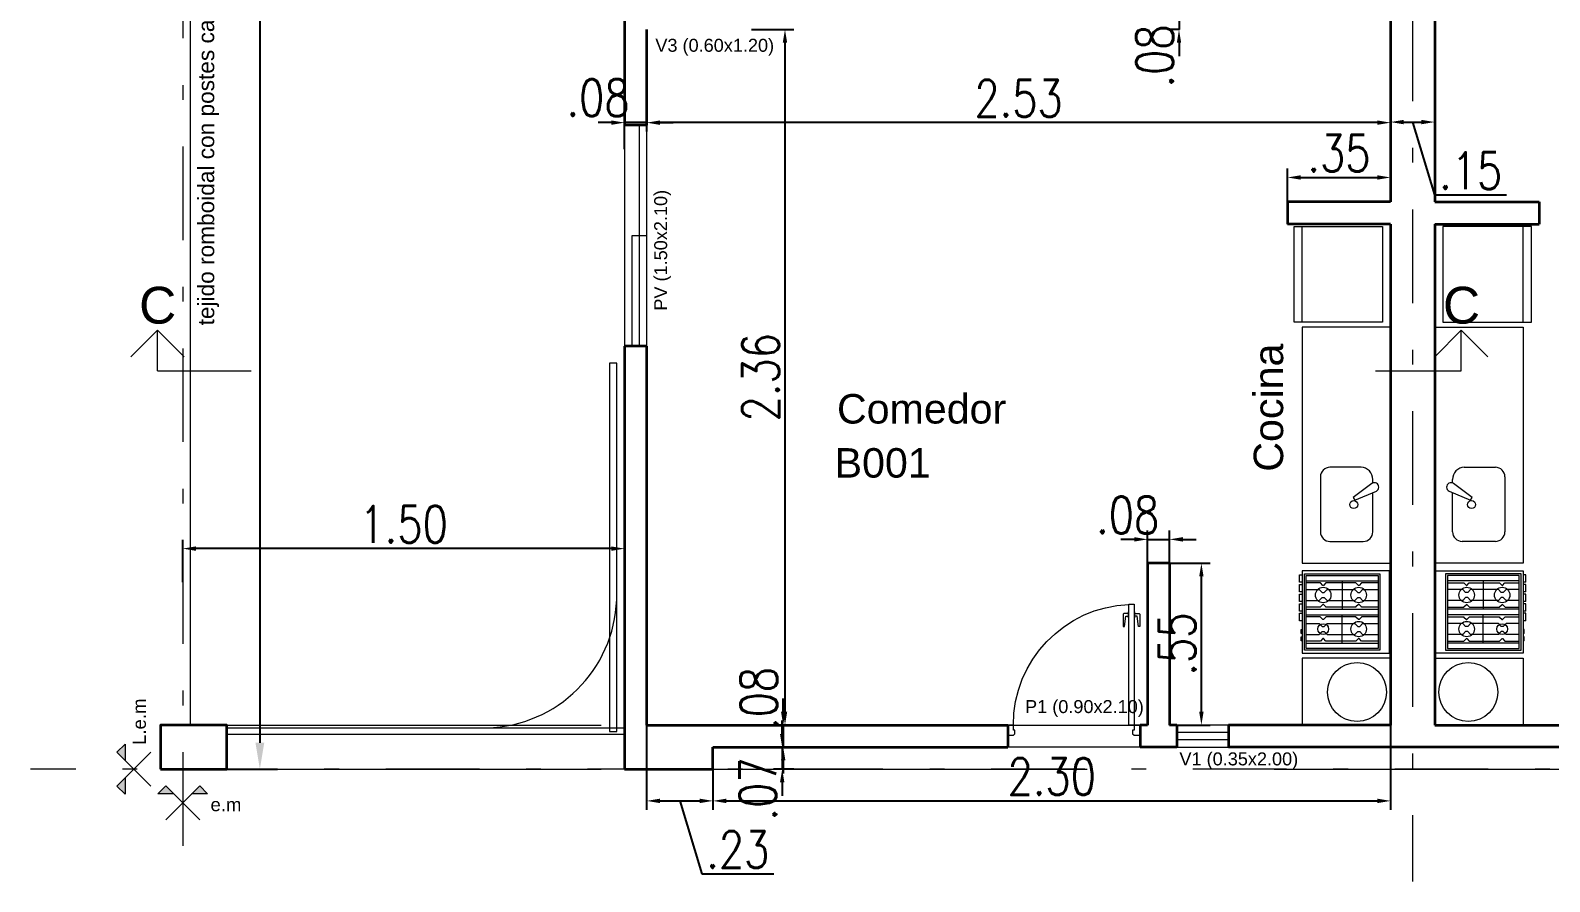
# Model space of a CAD drawing. Header units: millimetres. Extents: x 2761 to 3221, y 1635 to 1962.
# Drawn here: x 2890.66 to 2900.97, y 1915.06 to 1920.84 of the extents above; entities that cross this region are included whole.
import ezdxf

# ---------------------------------------------------------------- set-up
doc = ezdxf.new("R2010")
doc.units = ezdxf.units.MM
for name, pattern in [('ACAD_ISO10W100', [18, 12, -3, 0, -3]), ('DASHDOT', [25.4, 12.7, -6.35, 0, -6.35]), ('DASHED', [19.05, 12.7, -6.35])]:
    doc.linetypes.add(name, pattern=pattern)
doc.layers.get('Defpoints').update_dxf_attribs({"lineweight": 5})
for name, color, linetype, lineweight in [('Aberturas', 239, 'Continuous', 18), ('Artefacctos', 249, 'Continuous', 20), ('Cotas', 8, 'Continuous', 15), ('Detalles', 3, 'Continuous', 15), ('Ejes', 3, 'DASHDOT', 13), ('Muros', 6, 'Continuous', 50), ('Proyecciones', 249, 'DASHED', 0), ('Textos', 3, 'Continuous', 9)]:
    doc.layers.add(name, color=color, linetype=linetype, lineweight=lineweight)
doc.styles.add('cotas', font='romans.shx', dxfattribs={"width": 0.8})
doc.styles.get("Standard").update_dxf_attribs({"font": 'arial.ttf'})
doc.dimstyles.new('Esc 1-100', dxfattribs={"dimtxt": 0.2, "dimasz": 0.18, "dimexe": 0.12, "dimexo": 0, "dimgap": 0.08, "dimtad": 1, "dimzin": 4, "dimdsep": 46, "dimtxsty": 'cotas', "dimcen": 2.5, "dimclrd": 7, "dimclre": 7, "dimclrt": 256, "dimaunit": 1, "dimadec": 3, "dimazin": 0, "dimtfac": 1, "dimtmove": 1, "dimatfit": 3, "dimfxl": 0.12, "dimarcsym": 0})
doc.dimstyles.new('Esc 1-50', dxfattribs={"dimtxt": 0.25, "dimasz": 0.09, "dimexe": 0.06, "dimexo": 0, "dimgap": 0.04, "dimtad": 1, "dimlfac": 0.5, "dimzin": 4, "dimdsep": 46, "dimtxsty": 'cotas', "dimcen": 2.5, "dimclrd": 7, "dimclre": 7, "dimclrt": 256, "dimaunit": 1, "dimadec": 0, "dimazin": 0, "dimtfac": 1, "dimtmove": 1, "dimatfit": 3, "dimfxl": 0.06, "dimarcsym": 0})

# ---------------------------------------------------------------- blocks, each defined once
blk = doc.blocks.new('*D19')
at = {"layer": 'Cotas', "color": 7, "lineweight": -2, "transparency": 16777216}
for p, q in [((2899.89, 1920.833), (2899.89, 1920.153)), ((2894.84, 1920.367), (2894.84, 1920.153)), ((2899.8, 1920.213), (2894.93, 1920.213))]:
    blk.add_line(p, q, dxfattribs=at)
at = {"layer": 'Cotas', "color": 7, "transparency": 16777216}
for points in [[(2894.93, 1920.228), (2894.93, 1920.198), (2894.84, 1920.213)], [(2899.8, 1920.228), (2899.8, 1920.198), (2899.89, 1920.213)]]:
    blk.add_solid(points, dxfattribs=at)
at = {"layer": 'Defpoints', "color": 0, "transparency": 16777216}
for p in [(2899.89, 1920.833), (2894.84, 1920.367), (2894.84, 1920.213)]:
    blk.add_point(p, dxfattribs=at)
at = {"layer": 'Cotas', "transparency": 16777216, "insert": (2897.365, 1920.378), "char_height": 0.25, "attachment_point": 5, "style": 'cotas'}
blk.add_mtext('2.53', dxfattribs=at)
blk = doc.blocks.new('*D20')
at = {"layer": 'Cotas', "color": 7, "lineweight": -2, "transparency": 16777216}
for p, q in [((2895.551, 1920.845), (2895.839, 1920.845)), ((2895.779, 1920.755), (2895.779, 1916.215)), ((2894.84, 1916.125), (2895.839, 1916.125))]:
    blk.add_line(p, q, dxfattribs=at)
at = {"layer": 'Cotas', "color": 7, "transparency": 16777216}
for points in [[(2895.764, 1920.755), (2895.794, 1920.755), (2895.779, 1920.845)], [(2895.764, 1916.215), (2895.794, 1916.215), (2895.779, 1916.125)]]:
    blk.add_solid(points, dxfattribs=at)
at = {"layer": 'Defpoints', "color": 0, "transparency": 16777216}
for p in [(2895.551, 1920.845), (2894.84, 1916.125), (2895.779, 1916.125)]:
    blk.add_point(p, dxfattribs=at)
at = {"layer": 'Cotas', "transparency": 16777216, "insert": (2895.614, 1918.485), "char_height": 0.25, "attachment_point": 5, "rotation": 90, "style": 'cotas'}
blk.add_mtext('2.36', dxfattribs=at)
blk = doc.blocks.new('P82i')
at = {"color": 0, "linetype": 'ByBlock'}
for points in [[(0.036, 0.828), (0.011, 0.828, 0.414214), (0.001, 0.818), (0.001, 0.738), (0.011, 0.738), (0.021, 0.808), (0.036, 0.808)], [(0.081, 0.828), (0.106, 0.828, -0.414214), (0.116, 0.818), (0.116, 0.738), (0.106, 0.738), (0.096, 0.808), (0.081, 0.808)]]:
    blk.add_lwpolyline(points, format="xyb", dxfattribs=at)
for points in [[(0.041, 0.798), (0.036, 0.798), (0.036, 0.838), (0.041, 0.838)], [(0.076, 0.838), (0.081, 0.838), (0.081, 0.798), (0.076, 0.798)]]:
    blk.add_lwpolyline(points, dxfattribs=at)
for points in [[(0.076, 0.89), (0.041, 0.89), (0.041, 0.07), (0.076, 0.07)], [(0, 0.07), (0.041, 0.07), (0.041, 0.035), (0.051, 0.035), (0.051, 0.01), (0.041, 0), (0, 0)], [(0.9, 0), (0.861, 0), (0.851, 0.01), (0.851, 0.035), (0.861, 0.035), (0.861, 0.07), (0.9, 0.07)]]:
    blk.add_lwpolyline(points, close=True, dxfattribs=at)
blk.add_arc((0.041, 0.07), 0.82, 360, 87.5537, dxfattribs=at)
blk = doc.blocks.new('*D23')
at = {"layer": 'Cotas', "color": 7, "lineweight": -2, "transparency": 16777216}
for p, q in [((2891.69, 1927.145), (2892.334, 1927.145)), ((2892.214, 1926.965), (2892.214, 1916.005)), ((2891.69, 1915.825), (2892.334, 1915.825))]:
    blk.add_line(p, q, dxfattribs=at)
at = {"layer": 'Cotas', "color": 7, "transparency": 16777216}
for points in [[(2892.184, 1926.965), (2892.244, 1926.965), (2892.214, 1927.145)], [(2892.184, 1916.005), (2892.244, 1916.005), (2892.214, 1915.825)]]:
    blk.add_solid(points, dxfattribs=at)
at = {"layer": 'Defpoints', "color": 0, "transparency": 16777216}
for p in [(2891.69, 1927.145), (2891.69, 1915.825), (2892.214, 1915.825)]:
    blk.add_point(p, dxfattribs=at)
at = {"layer": 'Cotas', "lineweight": 20, "transparency": 16777216, "insert": (2892.034, 1921.485), "char_height": 0.2, "attachment_point": 5, "rotation": 90, "style": 'cotas'}
blk.add_mtext('11.32', dxfattribs=at)
blk = doc.blocks.new('*D76')
at = {"layer": 'Cotas', "color": 7, "lineweight": -2, "transparency": 16777216}
for p, q in [((2899.19, 1919.675), (2899.19, 1919.901)), ((2899.28, 1919.841), (2899.8, 1919.841)), ((2899.89, 1919.675), (2899.89, 1919.901))]:
    blk.add_line(p, q, dxfattribs=at)
at = {"layer": 'Cotas', "color": 7, "transparency": 16777216}
for points in [[(2899.28, 1919.856), (2899.28, 1919.826), (2899.19, 1919.841)], [(2899.8, 1919.856), (2899.8, 1919.826), (2899.89, 1919.841)]]:
    blk.add_solid(points, dxfattribs=at)
at = {"layer": 'Defpoints', "color": 0, "transparency": 16777216}
for p in [(2899.89, 1919.841), (2899.19, 1919.675), (2899.89, 1919.675)]:
    blk.add_point(p, dxfattribs=at)
at = {"layer": 'Cotas', "lineweight": 20, "transparency": 16777216, "insert": (2899.54, 1920.006), "char_height": 0.25, "attachment_point": 5, "style": 'cotas'}
blk.add_mtext('.35', dxfattribs=at)
blk = doc.blocks.new('*D77')
at = {"layer": 'Cotas', "color": 7, "lineweight": -2, "transparency": 16777216}
for p, q in [((2894.84, 1916.125), (2894.84, 1915.55)), ((2895.29, 1915.825), (2895.29, 1915.55)), ((2894.93, 1915.61), (2895.2, 1915.61)), ((2895.065, 1915.61), (2895.214, 1915.115)), ((2895.214, 1915.115), (2895.703, 1915.115))]:
    blk.add_line(p, q, dxfattribs=at)
at = {"layer": 'Cotas', "color": 7, "transparency": 16777216}
for points in [[(2894.93, 1915.625), (2894.93, 1915.595), (2894.84, 1915.61)], [(2895.2, 1915.625), (2895.2, 1915.595), (2895.29, 1915.61)]]:
    blk.add_solid(points, dxfattribs=at)
at = {"layer": 'Defpoints', "color": 0, "transparency": 16777216}
for p in [(2894.84, 1916.125), (2895.29, 1915.825), (2895.29, 1915.61)]:
    blk.add_point(p, dxfattribs=at)
at = {"layer": 'Cotas', "lineweight": 20, "transparency": 16777216, "insert": (2895.459, 1915.28), "char_height": 0.25, "attachment_point": 5, "style": 'cotas'}
blk.add_mtext('.23', dxfattribs=at)
blk = doc.blocks.new('*D78')
at = {"layer": 'Cotas', "color": 7, "lineweight": -2, "transparency": 16777216}
for p, q in [((2899.89, 1916.125), (2899.89, 1915.55)), ((2895.29, 1915.825), (2895.29, 1915.55)), ((2895.38, 1915.61), (2899.8, 1915.61))]:
    blk.add_line(p, q, dxfattribs=at)
at = {"layer": 'Cotas', "color": 7, "transparency": 16777216}
for points in [[(2895.38, 1915.625), (2895.38, 1915.595), (2895.29, 1915.61)], [(2899.8, 1915.625), (2899.8, 1915.595), (2899.89, 1915.61)]]:
    blk.add_solid(points, dxfattribs=at)
at = {"layer": 'Defpoints', "color": 0, "transparency": 16777216}
for p in [(2899.89, 1916.125), (2895.29, 1915.825), (2899.89, 1915.61)]:
    blk.add_point(p, dxfattribs=at)
at = {"layer": 'Cotas', "lineweight": 20, "transparency": 16777216, "insert": (2897.59, 1915.775), "char_height": 0.25, "attachment_point": 5, "style": 'cotas'}
blk.add_mtext('2.30', dxfattribs=at)
blk = doc.blocks.new('*D82')
at = {"layer": 'Cotas', "color": 7, "lineweight": -2, "transparency": 16777216}
for p, q in [((2891.69, 1917.094), (2891.69, 1917.382)), ((2894.69, 1917.094), (2894.69, 1917.382)), ((2894.6, 1917.322), (2891.78, 1917.322))]:
    blk.add_line(p, q, dxfattribs=at)
at = {"layer": 'Cotas', "color": 7, "transparency": 16777216}
for points in [[(2891.78, 1917.337), (2891.78, 1917.307), (2891.69, 1917.322)], [(2894.6, 1917.337), (2894.6, 1917.307), (2894.69, 1917.322)]]:
    blk.add_solid(points, dxfattribs=at)
at = {"layer": 'Defpoints', "color": 0, "transparency": 16777216}
for p in [(2891.69, 1917.322), (2891.69, 1917.094), (2894.69, 1917.094)]:
    blk.add_point(p, dxfattribs=at)
at = {"layer": 'Cotas', "lineweight": 20, "transparency": 16777216, "insert": (2893.19, 1917.487), "char_height": 0.25, "attachment_point": 5, "style": 'cotas'}
blk.add_mtext('1.50', dxfattribs=at)
blk = doc.blocks.new('*D83')
at = {"layer": 'Defpoints', "color": 0, "transparency": 16777216}
for p in [(2898.39, 1917.223), (2898.606, 1917.223), (2898.39, 1916.125)]:
    blk.add_point(p, dxfattribs=at)
at = {"layer": 'Proyecciones', "color": 7, "lineweight": -2, "transparency": 16777216}
for p, q in [((2898.39, 1917.223), (2898.666, 1917.223)), ((2898.606, 1916.215), (2898.606, 1917.133)), ((2898.39, 1916.125), (2898.666, 1916.125))]:
    blk.add_line(p, q, dxfattribs=at)
at = {"layer": 'Proyecciones', "color": 7, "transparency": 16777216}
for points in [[(2898.591, 1917.133), (2898.621, 1917.133), (2898.606, 1917.223)], [(2898.591, 1916.215), (2898.621, 1916.215), (2898.606, 1916.125)]]:
    blk.add_solid(points, dxfattribs=at)
at = {"layer": 'Proyecciones', "lineweight": 20, "transparency": 16777216, "insert": (2898.441, 1916.674), "char_height": 0.25, "attachment_point": 5, "rotation": 90, "style": 'cotas'}
blk.add_mtext('.55', dxfattribs=at)
blk = doc.blocks.new('*D84')
at = {"layer": 'Defpoints', "color": 0, "transparency": 16777216}
for p in [(2898.39, 1917.385), (2898.24, 1917.223), (2898.39, 1917.223)]:
    blk.add_point(p, dxfattribs=at)
at = {"layer": 'Proyecciones', "color": 7, "lineweight": -2, "transparency": 16777216}
for p, q in [((2898.15, 1917.385), (2898.06, 1917.385)), ((2898.24, 1917.223), (2898.24, 1917.445)), ((2898.24, 1917.385), (2898.39, 1917.385)), ((2898.39, 1917.223), (2898.39, 1917.445)), ((2898.48, 1917.385), (2898.57, 1917.385))]:
    blk.add_line(p, q, dxfattribs=at)
at = {"layer": 'Proyecciones', "color": 7, "transparency": 16777216}
for points in [[(2898.15, 1917.4), (2898.15, 1917.37), (2898.24, 1917.385)], [(2898.48, 1917.4), (2898.48, 1917.37), (2898.39, 1917.385)]]:
    blk.add_solid(points, dxfattribs=at)
at = {"layer": 'Proyecciones', "lineweight": 20, "transparency": 16777216, "insert": (2898.105, 1917.55), "char_height": 0.25, "attachment_point": 5, "style": 'cotas'}
blk.add_mtext('.08', dxfattribs=at)
blk = doc.blocks.new('*D29')
at = {"layer": 'Cotas', "color": 7, "lineweight": -2, "transparency": 16777216}
for p, q in [((2894.84, 1920.367), (2894.84, 1920.153)), ((2894.69, 1920.033), (2894.69, 1920.273)), ((2894.6, 1920.213), (2894.51, 1920.213)), ((2894.84, 1920.213), (2894.69, 1920.213)), ((2894.93, 1920.213), (2895.02, 1920.213))]:
    blk.add_line(p, q, dxfattribs=at)
at = {"layer": 'Cotas', "color": 7, "transparency": 16777216}
for points in [[(2894.6, 1920.228), (2894.6, 1920.198), (2894.69, 1920.213)], [(2894.93, 1920.228), (2894.93, 1920.198), (2894.84, 1920.213)]]:
    blk.add_solid(points, dxfattribs=at)
at = {"layer": 'Defpoints', "color": 0, "transparency": 16777216}
for p in [(2894.84, 1920.367), (2894.69, 1920.213), (2894.69, 1920.033)]:
    blk.add_point(p, dxfattribs=at)
at = {"layer": 'Cotas', "lineweight": 20, "transparency": 16777216, "insert": (2894.51, 1920.382), "char_height": 0.25, "attachment_point": 5, "style": 'cotas'}
blk.add_mtext('.08', dxfattribs=at)
blk = doc.blocks.new('*D85')
at = {"layer": 'Cotas', "color": 7, "lineweight": -2, "transparency": 16777216}
for p, q in [((2895.767, 1916.215), (2895.767, 1916.305)), ((2894.84, 1916.125), (2895.827, 1916.125)), ((2895.767, 1916.125), (2895.767, 1915.975)), ((2895.919, 1915.975), (2895.707, 1915.975)), ((2895.767, 1915.885), (2895.767, 1915.795))]:
    blk.add_line(p, q, dxfattribs=at)
at = {"layer": 'Cotas', "color": 7, "transparency": 16777216}
for points in [[(2895.752, 1916.215), (2895.782, 1916.215), (2895.767, 1916.125)], [(2895.752, 1915.885), (2895.782, 1915.885), (2895.767, 1915.975)]]:
    blk.add_solid(points, dxfattribs=at)
at = {"layer": 'Defpoints', "color": 0, "transparency": 16777216}
for p in [(2894.84, 1916.125), (2895.767, 1915.975), (2895.919, 1915.975)]:
    blk.add_point(p, dxfattribs=at)
at = {"layer": 'Cotas', "lineweight": 20, "transparency": 16777216, "insert": (2895.602, 1916.305), "char_height": 0.25, "attachment_point": 5, "rotation": 90, "style": 'cotas'}
blk.add_mtext('.08', dxfattribs=at)
blk = doc.blocks.new('*D86')
at = {"layer": 'Cotas', "color": 7, "lineweight": -2, "transparency": 16777216}
for p, q in [((2895.76, 1916.065), (2895.76, 1916.155)), ((2895.919, 1915.975), (2895.7, 1915.975)), ((2895.76, 1915.975), (2895.76, 1915.825)), ((2895.838, 1915.825), (2895.7, 1915.825)), ((2895.76, 1915.735), (2895.76, 1915.645))]:
    blk.add_line(p, q, dxfattribs=at)
at = {"layer": 'Cotas', "color": 7, "transparency": 16777216}
for points in [[(2895.745, 1916.065), (2895.775, 1916.065), (2895.76, 1915.975)], [(2895.745, 1915.735), (2895.775, 1915.735), (2895.76, 1915.825)]]:
    blk.add_solid(points, dxfattribs=at)
at = {"layer": 'Defpoints', "color": 0, "transparency": 16777216}
for p in [(2895.919, 1915.975), (2895.76, 1915.825), (2895.838, 1915.825)]:
    blk.add_point(p, dxfattribs=at)
at = {"layer": 'Cotas', "lineweight": 20, "transparency": 16777216, "insert": (2895.595, 1915.69), "char_height": 0.25, "attachment_point": 5, "rotation": 90, "style": 'cotas'}
blk.add_mtext('.07', dxfattribs=at)
blk = doc.blocks.new('*D87')
at = {"layer": 'Cotas', "color": 7, "lineweight": -2, "transparency": 16777216}
for p, q in [((2898.454, 1921.085), (2898.454, 1921.175)), ((2898.311, 1920.995), (2898.514, 1920.995)), ((2898.454, 1920.995), (2898.454, 1920.845)), ((2898.457, 1920.845), (2898.394, 1920.845)), ((2898.454, 1920.755), (2898.454, 1920.665))]:
    blk.add_line(p, q, dxfattribs=at)
at = {"layer": 'Cotas', "color": 7, "transparency": 16777216}
for points in [[(2898.439, 1921.085), (2898.469, 1921.085), (2898.454, 1920.995)], [(2898.439, 1920.755), (2898.469, 1920.755), (2898.454, 1920.845)]]:
    blk.add_solid(points, dxfattribs=at)
at = {"layer": 'Defpoints', "color": 0, "transparency": 16777216}
for p in [(2898.311, 1920.995), (2898.454, 1920.845), (2898.457, 1920.845)]:
    blk.add_point(p, dxfattribs=at)
at = {"layer": 'Cotas', "lineweight": 20, "transparency": 16777216, "insert": (2898.289, 1920.665), "char_height": 0.25, "attachment_point": 5, "rotation": 90, "style": 'cotas'}
blk.add_mtext('.08', dxfattribs=at)
blk = doc.blocks.new('*D91')
at = {"layer": 'Cotas', "color": 7, "lineweight": -2, "transparency": 16777216}
for p, q in [((2899.89, 1920.833), (2899.89, 1920.157)), ((2900.19, 1920.312), (2900.19, 1920.157)), ((2899.98, 1920.217), (2900.1, 1920.217)), ((2900.04, 1920.217), (2900.189, 1919.722)), ((2900.189, 1919.722), (2900.678, 1919.722))]:
    blk.add_line(p, q, dxfattribs=at)
at = {"layer": 'Cotas', "color": 7, "transparency": 16777216}
for points in [[(2899.98, 1920.232), (2899.98, 1920.202), (2899.89, 1920.217)], [(2900.1, 1920.232), (2900.1, 1920.202), (2900.19, 1920.217)]]:
    blk.add_solid(points, dxfattribs=at)
at = {"layer": 'Defpoints', "color": 0, "transparency": 16777216}
for p in [(2899.89, 1920.833), (2900.19, 1920.312), (2900.19, 1920.217)]:
    blk.add_point(p, dxfattribs=at)
at = {"layer": 'Cotas', "lineweight": 20, "transparency": 16777216, "insert": (2900.434, 1919.887), "char_height": 0.25, "attachment_point": 5, "style": 'cotas'}
blk.add_mtext('.15', dxfattribs=at)

msp = doc.modelspace()

# ---------------------------------------------------------------- hatches: boundary and pattern name
at = {"layer": 'Textos'}
h = msp.add_hatch(color=256, dxfattribs=at)
h.paths.add_polyline_path([(2891.243, 1915.71), (2891.299, 1915.656), (2891.299, 1915.765)])
h.paths.add_polyline_path([(2891.243, 1915.941), (2891.299, 1915.885), (2891.299, 1915.994)])
h = msp.add_hatch(color=256, dxfattribs=at)
h.paths.add_polyline_path([(2891.575, 1915.712), (2891.521, 1915.657), (2891.63, 1915.657)])
h.paths.add_polyline_path([(2891.806, 1915.712), (2891.751, 1915.657), (2891.859, 1915.657)])

# ---------------------------------------------------------------- linework, layer by layer
at = {"layer": 'Aberturas'}
for p, q in [((2894.69, 1920.195), (2894.69, 1918.695)), ((2894.79, 1920.195), (2894.79, 1918.695)), ((2894.84, 1920.195), (2894.84, 1919.445)), ((2894.74, 1919.445), (2894.74, 1918.695)), ((2894.84, 1919.445), (2894.74, 1919.445)), ((2894.84, 1919.445), (2894.84, 1918.695)), ((2898.79, 1916.125), (2898.44, 1916.125)), ((2898.79, 1916.075), (2898.44, 1916.075)), ((2898.79, 1916.025), (2898.44, 1916.025)), ((2898.44, 1915.975), (2898.79, 1915.975))]:
    msp.add_line(p, q, dxfattribs=at)
for points in [[(2894.587, 1916.08), (2894.637, 1916.08), (2894.637, 1918.58), (2894.587, 1918.58)], [(2891.99, 1916.105), (2894.69, 1916.105), (2894.69, 1916.06), (2891.99, 1916.06)]]:
    msp.add_lwpolyline(points, close=True, dxfattribs=at)
msp.add_arc((2893.733, 1917.009), 0.904, 271.4959, 357.9586, dxfattribs=at)
at = {"layer": 'Artefacctos', "lineweight": 20}
for p, q in [((2899.29, 1918.859), (2899.29, 1919.509)), ((2900.79, 1918.859), (2900.79, 1919.509)), ((2899.29, 1918.825), (2899.29, 1917.223)), ((2899.89, 1918.825), (2899.29, 1918.825)), ((2900.19, 1918.825), (2900.79, 1918.825)), ((2900.79, 1918.825), (2900.79, 1917.223)), ((2900.311, 1917.767), (2900.311, 1917.792)), ((2900.391, 1917.874), (2900.602, 1917.874)), ((2900.667, 1917.809), (2900.667, 1917.436)), ((2900.287, 1917.713), (2900.434, 1917.65)), ((2900.311, 1917.436), (2900.311, 1917.702)), ((2900.444, 1917.669), (2900.317, 1917.765)), ((2900.434, 1917.65), (2900.444, 1917.669)), ((2900.602, 1917.371), (2900.376, 1917.371)), ((2899.29, 1917.223), (2899.89, 1917.223)), ((2900.79, 1917.223), (2900.19, 1917.223)), ((2899.317, 1917.103), (2899.805, 1917.103)), ((2899.561, 1917.103), (2899.561, 1916.912)), ((2900.764, 1917.103), (2900.276, 1917.103)), ((2900.52, 1917.103), (2900.52, 1916.912)), ((2900.809, 1917.144), (2900.79, 1917.144)), ((2900.809, 1917.094), (2900.79, 1917.094)), ((2900.809, 1917.078), (2900.79, 1917.078)), ((2900.809, 1917.094), (2900.809, 1917.144)), ((2900.809, 1917.028), (2900.809, 1917.078)), ((2900.809, 1917.028), (2900.79, 1917.028)), ((2900.809, 1917.013), (2900.79, 1917.013)), ((2900.809, 1916.963), (2900.79, 1916.963)), ((2900.809, 1916.963), (2900.809, 1917.013)), ((2899.317, 1916.912), (2899.805, 1916.912)), ((2899.317, 1916.872), (2899.805, 1916.872)), ((2899.561, 1916.681), (2899.561, 1916.872)), ((2900.764, 1916.912), (2900.276, 1916.912)), ((2900.764, 1916.872), (2900.276, 1916.872)), ((2900.52, 1916.681), (2900.52, 1916.872)), ((2900.809, 1916.948), (2900.79, 1916.948)), ((2900.809, 1916.898), (2900.79, 1916.898)), ((2900.809, 1916.883), (2900.79, 1916.883)), ((2900.809, 1916.898), (2900.809, 1916.948)), ((2900.809, 1916.833), (2900.809, 1916.883)), ((2900.809, 1916.833), (2900.79, 1916.833)), ((2900.797, 1916.774), (2900.79, 1916.774)), ((2900.797, 1916.747), (2900.79, 1916.747)), ((2900.797, 1916.747), (2900.797, 1916.774)), ((2899.317, 1916.681), (2899.805, 1916.681)), ((2900.764, 1916.681), (2900.276, 1916.681)), ((2900.797, 1916.723), (2900.79, 1916.723)), ((2900.797, 1916.697), (2900.79, 1916.697)), ((2900.797, 1916.697), (2900.797, 1916.723)), ((2899.89, 1916.578), (2899.29, 1916.578)), ((2899.29, 1916.578), (2899.29, 1916.125)), ((2900.19, 1916.578), (2900.79, 1916.578)), ((2900.79, 1916.578), (2900.79, 1916.125))]:
    msp.add_line(p, q, dxfattribs=at)
for points in [[(2899.235, 1919.509), (2899.835, 1919.509), (2899.835, 1918.859), (2899.235, 1918.859)], [(2900.846, 1919.509), (2900.246, 1919.509), (2900.246, 1918.859), (2900.846, 1918.859)], [(2899.291, 1916.612), (2899.883, 1916.612), (2899.883, 1917.172), (2899.291, 1917.172)], [(2900.79, 1916.612), (2900.198, 1916.612), (2900.198, 1917.172), (2900.79, 1917.172)], [(2899.305, 1916.632), (2899.305, 1917.152), (2899.818, 1917.152), (2899.818, 1916.632)], [(2899.317, 1916.644), (2899.317, 1917.14), (2899.805, 1917.14), (2899.805, 1916.644)], [(2900.776, 1916.632), (2900.776, 1917.152), (2900.263, 1917.152), (2900.263, 1916.632)], [(2900.764, 1916.644), (2900.764, 1917.14), (2900.276, 1917.14), (2900.276, 1916.644)]]:
    msp.add_lwpolyline(points, close=True, dxfattribs=at)
for points in [[(2899.77, 1917.767), (2899.77, 1917.792, 0.414412), (2899.69, 1917.874), (2899.479, 1917.874, 0.414214), (2899.414, 1917.809), (2899.414, 1917.436, 0.414214), (2899.479, 1917.371), (2899.705, 1917.371, 0.414214), (2899.77, 1917.436), (2899.77, 1917.702)], [(2899.805, 1917.09), (2899.694, 1917.09, 0.199), (2899.693, 1917.089), (2899.676, 1917.072, -0.414411), (2899.672, 1917.072), (2899.655, 1917.089, 0.199), (2899.654, 1917.09), (2899.453, 1917.09, 0.199), (2899.451, 1917.089), (2899.434, 1917.072, -0.414411), (2899.431, 1917.072), (2899.414, 1917.089, 0.199), (2899.412, 1917.09), (2899.317, 1917.09)], [(2900.276, 1917.09), (2900.387, 1917.09, -0.199), (2900.388, 1917.089), (2900.405, 1917.072, 0.414411), (2900.409, 1917.072), (2900.425, 1917.089, -0.199), (2900.427, 1917.09), (2900.628, 1917.09, -0.199), (2900.63, 1917.089), (2900.647, 1917.072, 0.414411), (2900.65, 1917.072), (2900.667, 1917.089, -0.199), (2900.669, 1917.09), (2900.764, 1917.09)], [(2899.805, 1916.925), (2899.694, 1916.925, -0.199), (2899.693, 1916.926), (2899.676, 1916.943, 0.414411), (2899.672, 1916.943), (2899.655, 1916.926, -0.199), (2899.654, 1916.925), (2899.453, 1916.925, -0.199), (2899.451, 1916.926), (2899.434, 1916.943, 0.414411), (2899.431, 1916.943), (2899.414, 1916.926, -0.199), (2899.412, 1916.925), (2899.317, 1916.925)], [(2899.805, 1916.859), (2899.694, 1916.859, 0.199), (2899.693, 1916.858), (2899.676, 1916.841, -0.414411), (2899.672, 1916.841), (2899.655, 1916.858, 0.199), (2899.654, 1916.859), (2899.453, 1916.859, 0.199), (2899.451, 1916.858), (2899.434, 1916.841, -0.414411), (2899.431, 1916.841), (2899.414, 1916.858, 0.199), (2899.412, 1916.859), (2899.317, 1916.859)], [(2900.276, 1916.925), (2900.387, 1916.925, 0.199), (2900.388, 1916.926), (2900.405, 1916.943, -0.414411), (2900.409, 1916.943), (2900.425, 1916.926, 0.199), (2900.427, 1916.925), (2900.628, 1916.925, 0.199), (2900.63, 1916.926), (2900.647, 1916.943, -0.414411), (2900.65, 1916.943), (2900.667, 1916.926, 0.199), (2900.669, 1916.925), (2900.764, 1916.925)], [(2900.276, 1916.859), (2900.387, 1916.859, -0.199), (2900.388, 1916.858), (2900.405, 1916.841, 0.414411), (2900.409, 1916.841), (2900.425, 1916.858, -0.199), (2900.427, 1916.859), (2900.628, 1916.859, -0.199), (2900.63, 1916.858), (2900.647, 1916.841, 0.414411), (2900.65, 1916.841), (2900.667, 1916.858, -0.199), (2900.669, 1916.859), (2900.764, 1916.859)], [(2899.805, 1916.694), (2899.694, 1916.694, -0.199), (2899.693, 1916.695), (2899.676, 1916.712, 0.414411), (2899.672, 1916.712), (2899.655, 1916.695, -0.199), (2899.654, 1916.694), (2899.453, 1916.694, -0.199), (2899.451, 1916.695), (2899.434, 1916.712, 0.414411), (2899.431, 1916.712), (2899.414, 1916.695, -0.199), (2899.412, 1916.694), (2899.317, 1916.694)], [(2900.276, 1916.694), (2900.387, 1916.694, 0.199), (2900.388, 1916.695), (2900.405, 1916.712, -0.414411), (2900.409, 1916.712), (2900.425, 1916.695, 0.199), (2900.427, 1916.694), (2900.628, 1916.694, 0.199), (2900.63, 1916.695), (2900.647, 1916.712, -0.414411), (2900.65, 1916.712), (2900.667, 1916.695, 0.199), (2900.669, 1916.694), (2900.764, 1916.694)]]:
    msp.add_lwpolyline(points, format="xyb", dxfattribs=at)
msp.add_lwpolyline([(2899.647, 1917.65), (2899.794, 1917.713, 1.03918), (2899.764, 1917.765), (2899.637, 1917.669)], format="xyb", close=True, dxfattribs=at)
for points in [[(2899.291, 1917.094), (2899.272, 1917.094), (2899.272, 1917.144), (2899.291, 1917.144)], [(2899.291, 1917.028), (2899.272, 1917.028), (2899.272, 1917.078), (2899.291, 1917.078)], [(2899.291, 1916.963), (2899.272, 1916.963), (2899.272, 1917.013), (2899.291, 1917.013)], [(2899.317, 1917.044), (2899.406, 1917.044), (2899.425, 1917.025), (2899.44, 1917.025), (2899.459, 1917.044), (2899.648, 1917.044), (2899.667, 1917.025), (2899.681, 1917.025), (2899.7, 1917.044), (2899.805, 1917.044)], [(2899.317, 1916.971), (2899.406, 1916.971), (2899.425, 1916.99), (2899.44, 1916.99), (2899.459, 1916.971), (2899.648, 1916.971), (2899.667, 1916.99), (2899.681, 1916.99), (2899.7, 1916.971), (2899.805, 1916.971)], [(2900.764, 1917.044), (2900.675, 1917.044), (2900.655, 1917.025), (2900.641, 1917.025), (2900.622, 1917.044), (2900.433, 1917.044), (2900.414, 1917.025), (2900.4, 1917.025), (2900.381, 1917.044), (2900.276, 1917.044)], [(2900.764, 1916.971), (2900.675, 1916.971), (2900.655, 1916.99), (2900.641, 1916.99), (2900.622, 1916.971), (2900.433, 1916.971), (2900.414, 1916.99), (2900.4, 1916.99), (2900.381, 1916.971), (2900.276, 1916.971)], [(2899.291, 1916.898), (2899.272, 1916.898), (2899.272, 1916.948), (2899.291, 1916.948)], [(2899.291, 1916.833), (2899.272, 1916.833), (2899.272, 1916.883), (2899.291, 1916.883)], [(2899.291, 1916.747), (2899.284, 1916.747), (2899.284, 1916.774), (2899.291, 1916.774)], [(2899.317, 1916.813), (2899.406, 1916.813), (2899.425, 1916.794), (2899.44, 1916.794), (2899.459, 1916.813), (2899.648, 1916.813), (2899.667, 1916.794), (2899.681, 1916.794), (2899.7, 1916.813), (2899.805, 1916.813)], [(2899.317, 1916.74), (2899.406, 1916.74), (2899.425, 1916.759), (2899.44, 1916.759), (2899.459, 1916.74), (2899.648, 1916.74), (2899.667, 1916.759), (2899.681, 1916.759), (2899.7, 1916.74), (2899.805, 1916.74)], [(2900.764, 1916.813), (2900.675, 1916.813), (2900.655, 1916.794), (2900.641, 1916.794), (2900.622, 1916.813), (2900.433, 1916.813), (2900.414, 1916.794), (2900.4, 1916.794), (2900.381, 1916.813), (2900.276, 1916.813)], [(2900.764, 1916.74), (2900.675, 1916.74), (2900.655, 1916.759), (2900.641, 1916.759), (2900.622, 1916.74), (2900.433, 1916.74), (2900.414, 1916.759), (2900.4, 1916.759), (2900.381, 1916.74), (2900.276, 1916.74)], [(2899.291, 1916.697), (2899.284, 1916.697), (2899.284, 1916.723), (2899.291, 1916.723)]]:
    msp.add_lwpolyline(points, dxfattribs=at)
for centre, radius in [((2899.64, 1917.621), 0.027), ((2900.44, 1917.621), 0.027), ((2899.433, 1917.007), 0.0525), ((2899.674, 1917.007), 0.0525), ((2900.407, 1917.007), 0.0525), ((2900.648, 1917.007), 0.0525), ((2899.433, 1916.776), 0.0367), ((2899.674, 1916.776), 0.0525), ((2900.407, 1916.776), 0.0525), ((2900.648, 1916.776), 0.0367), ((2899.663, 1916.349), 0.2), ((2900.418, 1916.349), 0.2)]:
    msp.add_circle(centre, radius, dxfattribs=at)
for centre, radius, start, end in [((2900.392, 1917.793), 0.0808, 90.6941, 180.733), ((2900.602, 1917.809), 0.0648, 0, 90), ((2900.301, 1917.739), 0.03, 57.7986, 242.2014), ((2900.376, 1917.436), 0.0648, 180, 270), ((2900.602, 1917.436), 0.0648, 270, 0)]:
    msp.add_arc(centre, radius, start, end, dxfattribs=at)
at = {"layer": 'Detalles', "lineweight": 20}
msp.add_line((2891.74, 1926.995), (2891.74, 1916.125), dxfattribs=at)
at = {"layer": 'Detalles', "color": 2, "lineweight": 20}
for p, q in [((2891.518, 1918.804), (2891.338, 1918.623)), ((2891.518, 1918.529), (2891.518, 1918.804)), ((2891.518, 1918.804), (2891.699, 1918.623)), ((2900.37, 1918.804), (2900.19, 1918.623)), ((2900.37, 1918.529), (2900.37, 1918.804)), ((2900.37, 1918.804), (2900.551, 1918.623)), ((2891.518, 1918.529), (2892.155, 1918.529)), ((2899.788, 1918.529), (2900.37, 1918.529))]:
    msp.add_line(p, q, dxfattribs=at)
at = {"layer": 'Ejes', "ltscale": 0.05}
for p, q in [((2891.69, 1928.271), (2891.69, 1915.062)), ((2900.04, 1927.844), (2900.04, 1915.062)), ((2915.624, 1915.826), (2890.656, 1915.826))]:
    msp.add_line(p, q, dxfattribs=at)
at = {"layer": 'Muros', "lineweight": 35}
for p, q in [((2899.89, 1924.995), (2899.89, 1919.675)), ((2900.19, 1924.995), (2900.19, 1919.675)), ((2894.69, 1920.995), (2894.69, 1920.195)), ((2894.84, 1920.845), (2894.84, 1920.195)), ((2894.84, 1920.195), (2894.69, 1920.195)), ((2899.19, 1919.675), (2899.19, 1919.525)), ((2899.89, 1919.675), (2899.19, 1919.675)), ((2900.19, 1919.675), (2900.9, 1919.675)), ((2900.9, 1919.675), (2900.9, 1919.525)), ((2899.192, 1919.525), (2899.19, 1919.525)), ((2899.89, 1919.525), (2899.192, 1919.525)), ((2899.89, 1919.525), (2899.89, 1916.125)), ((2900.19, 1919.525), (2900.19, 1916.125)), ((2900.19, 1919.525), (2900.9, 1919.525)), ((2894.69, 1918.695), (2894.69, 1915.825)), ((2894.84, 1918.695), (2894.69, 1918.695)), ((2894.84, 1918.695), (2894.69, 1918.695)), ((2894.84, 1918.695), (2894.84, 1916.125)), ((2898.24, 1917.223), (2898.24, 1916.125)), ((2898.39, 1917.223), (2898.24, 1917.223)), ((2898.39, 1917.223), (2898.39, 1916.125)), ((2894.84, 1916.125), (2897.291, 1916.125)), ((2897.291, 1916.125), (2897.291, 1915.975)), ((2898.24, 1916.125), (2898.19, 1916.125)), ((2898.19, 1916.125), (2898.19, 1915.975)), ((2898.44, 1916.125), (2898.39, 1916.125)), ((2898.44, 1916.125), (2898.44, 1915.975)), ((2899.89, 1916.125), (2898.79, 1916.125)), ((2898.79, 1916.125), (2898.79, 1915.975)), ((2900.19, 1916.125), (2901.184, 1916.125)), ((2895.29, 1915.975), (2897.291, 1915.975)), ((2898.44, 1915.975), (2898.19, 1915.975)), ((2901.184, 1915.975), (2898.79, 1915.975))]:
    msp.add_line(p, q, dxfattribs=at)
for points in [[(2891.54, 1915.825), (2891.99, 1915.825), (2891.99, 1916.125), (2891.54, 1916.125), (2891.54, 1915.825)], [(2894.69, 1915.825), (2895.29, 1915.825), (2895.29, 1915.975)]]:
    msp.add_lwpolyline(points, dxfattribs=at)
at = {"layer": 'Proyecciones', "ltscale": 0.2}
for p, q in [((2891.991, 1916.125), (2894.69, 1916.124)), ((2897.291, 1916.125), (2898.19, 1916.125)), ((2898.19, 1915.975), (2897.291, 1915.975)), ((2891.99, 1915.826), (2894.69, 1915.825)), ((2895.29, 1915.825), (2902.833, 1915.825))]:
    msp.add_line(p, q, dxfattribs=at)
at = {"layer": 'Textos', "color": 7, "linetype": 'ACAD_ISO10W100', "lineweight": 18}
for p, q in [((2891.243, 1915.941), (2891.299, 1915.994)), ((2891.299, 1915.994), (2891.299, 1915.885))]:
    msp.add_line(p, q, dxfattribs=at)
at = {"layer": 'Textos'}
for p, q in [((2891.243, 1915.71), (2891.474, 1915.941)), ((2891.474, 1915.71), (2891.243, 1915.941)), ((2891.299, 1915.765), (2891.299, 1915.656)), ((2891.243, 1915.71), (2891.299, 1915.656)), ((2891.575, 1915.712), (2891.521, 1915.657)), ((2891.63, 1915.657), (2891.521, 1915.657)), ((2891.575, 1915.712), (2891.806, 1915.482)), ((2891.575, 1915.482), (2891.806, 1915.712)), ((2891.859, 1915.657), (2891.751, 1915.657)), ((2891.806, 1915.712), (2891.859, 1915.657))]:
    msp.add_line(p, q, dxfattribs=at)

# ---------------------------------------------------------------- block references
at = {"layer": 'Aberturas', "xscale": -0.9995740560282804, "yscale": 0.9995740560282804, "zscale": 0.9995740560282804}
msp.add_blockref('P82i', (2898.19, 1916.055), dxfattribs=at)

# ---------------------------------------------------------------- texts
at = {"layer": 'Textos', "color": 7, "lineweight": 20}
for s, height, p in [('tejido romboidal con postes cada 3 m.', 0.11, (2891.904, 1918.837)), ('Cocina', 0.2, (2899.161, 1917.844))]:
    msp.add_text(s, height=height, rotation=90, dxfattribs=at).set_placement(p)
at = {"layer": 'Textos', "lineweight": 20}
for s, height, p in [('V3 (0.60x1.20)', 0.08798, (2894.899, 1920.694)), ('P1 (0.90x2.10)', 0.08798, (2897.409, 1916.206)), ('V1 (0.35x2.00)', 0.08798, (2898.457, 1915.851)), ('e.m', 0.09, (2891.879, 1915.54))]:
    msp.add_text(s, height=height, dxfattribs=at).set_placement(p)
for s, height, p in [('PV (1.50x2.10)', 0.08798, (2894.979, 1918.937)), ('L.e.m', 0.09, (2891.44, 1915.99))]:
    msp.add_text(s, height=height, rotation=90, dxfattribs=at).set_placement(p)
at = {"layer": 'Textos', "color": 7, "lineweight": 20}
for s, height, p in [('C', 0.25, (2891.394, 1918.849)), ('C', 0.25, (2900.246, 1918.849)), ('Comedor', 0.2, (2896.132, 1918.171)), ('B001', 0.2, (2896.116, 1917.804))]:
    msp.add_text(s, height=height, dxfattribs=at).set_placement(p)

# ---------------------------------------------------------------- dimensions: what is measured, and where the dimension line sits
at = {"layer": 'Cotas', "color": 7, "lineweight": 20}
dim = msp.add_linear_dim(base=(2892.214, 1915.825), p1=(2891.69, 1927.145), p2=(2891.69, 1915.825), angle=90, dimstyle='Esc 1-100', dxfattribs=at)
dim.commit()
dim.dimension.update_dxf_attribs({"geometry": '*D23', "text_midpoint": (2892.214, 1921.485), "dimtype": 160})
at = {"layer": 'Cotas', "lineweight": 20}
for base, p1, p2, angle, picture, middle in [((2898.453650079, 1920.845197951), (2898.310624481, 1920.995197951), (2898.457319583, 1920.845197951), 90, '*D87', (2898.453650079, 1920.665197951)), ((2894.690463021, 1920.212822762), (2894.840463021, 1920.366518839), (2894.690463021, 1920.033028799), 180, '*D29', (2894.510463021, 1920.216840995)), ((2895.766941642, 1915.975197951), (2894.840463021, 1916.125197951), (2895.918969219, 1915.975197951), 90, '*D85', (2895.766941642, 1916.305197951)), ((2895.7602, 1915.8253), (2895.919, 1915.9752), (2895.8379, 1915.8253), 90, '*D86', (2895.7602, 1915.6903))]:
    dim = msp.add_linear_dim(base=base, p1=p1, p2=p2, angle=angle, dimstyle='Esc 1-50', dxfattribs=at)
    dim.commit()
    dim.dimension.update_dxf_attribs({"geometry": picture, "text_midpoint": middle, "dimtype": 160})
at = {"layer": 'Cotas'}
for base, p1, p2, angle, picture, middle in [((2895.779, 1916.125), (2895.551, 1920.845), (2894.84, 1916.125), 90, '*D20', (2895.614, 1918.485)), ((2894.840463021, 1920.212822762), (2899.890463021, 1920.833011452), (2894.840463021, 1920.366518839), 180, '*D19', (2897.365463021, 1920.377822762))]:
    dim = msp.add_linear_dim(base=base, p1=p1, p2=p2, angle=angle, dimstyle='Esc 1-50', dxfattribs=at)
    dim.commit()
    dim.dimension.update_dxf_attribs({"geometry": picture, "text_midpoint": middle})
at = {"layer": 'Cotas', "lineweight": 20}
dim = msp.add_linear_dim(base=(2900.19, 1920.217), p1=(2899.89, 1920.833), p2=(2900.19, 1920.312), angle=180, dimstyle='Esc 1-50', dxfattribs=at)
dim.commit()
dim.dimension.update_dxf_attribs({"geometry": '*D91', "text_midpoint": (2900.229, 1919.887)})
for base, p1, p2, picture, middle in [((2899.89, 1919.841), (2899.19, 1919.675), (2899.89, 1919.675), '*D76', (2899.54, 1920.006)), ((2891.69, 1917.322), (2894.69, 1917.094), (2891.69, 1917.094), '*D82', (2893.19, 1917.487)), ((2895.290463021, 1915.610120492), (2894.840463021, 1916.125197951), (2895.290463021, 1915.825310379), '*D77', (2895.253963021, 1915.280120492)), ((2899.89, 1915.61), (2895.29, 1915.825), (2899.89, 1916.125), '*D78', (2897.59, 1915.775))]:
    dim = msp.add_linear_dim(base=base, p1=p1, p2=p2, dimstyle='Esc 1-50', dxfattribs=at)
    dim.commit()
    dim.dimension.update_dxf_attribs({"geometry": picture, "text_midpoint": middle})
at = {"layer": 'Proyecciones', "lineweight": 20}
dim = msp.add_linear_dim(base=(2898.390463021, 1917.385100084), p1=(2898.240463021, 1917.223457854), p2=(2898.390463021, 1917.223457854), dimstyle='Esc 1-50', dxfattribs=at)
dim.commit()
dim.dimension.update_dxf_attribs({"geometry": '*D84', "text_midpoint": (2898.105463021, 1917.385100084), "dimtype": 160})
dim = msp.add_linear_dim(base=(2898.606, 1917.223), p1=(2898.39, 1916.125), p2=(2898.39, 1917.223), angle=90, dimstyle='Esc 1-50', dxfattribs=at)
dim.commit()
dim.dimension.update_dxf_attribs({"geometry": '*D83', "text_midpoint": (2898.441, 1916.674)})

doc.saveas('drawing.dxf')
